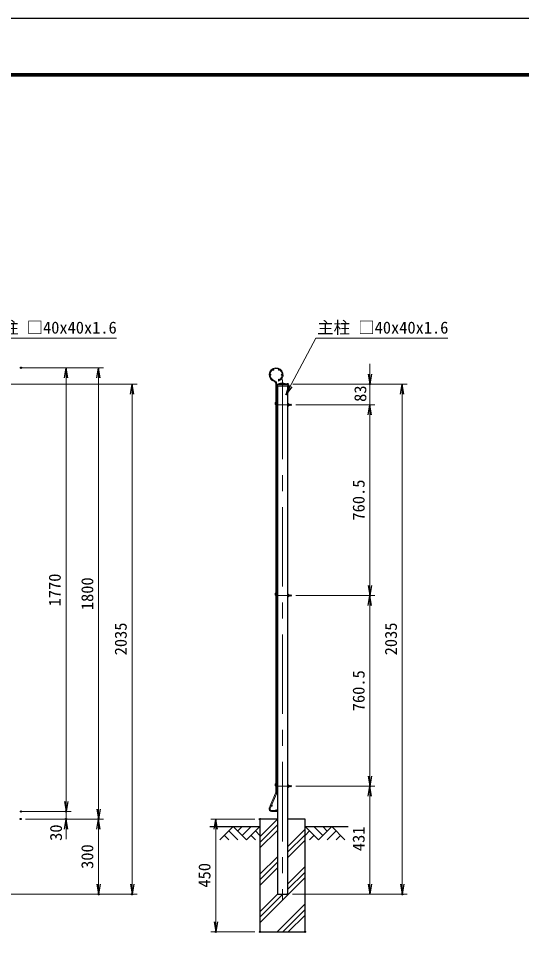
# Model space of a CAD drawing. Units: millimetres, scale not verified. Extents: x -4200 to 4200, y -2970 to 2970.
# Drawn here: x -736 to 1275, y -685 to 2970 of the extents above; entities that cross this region are included whole.
import ezdxf
from ezdxf.enums import TextEntityAlignment as Align

# ---------------------------------------------------------------- set-up
doc = ezdxf.new("R2010")
doc.units = ezdxf.units.MM
doc.header["$LTSCALE"] = 10
doc.header["$PDMODE"] = 32
doc.header["$PDSIZE"] = 5
doc.linetypes.add('USER1', pattern=[50.8, 31.75, -6.35, 6.35, -6.35])
for name, color, linetype, lineweight in [('0-1_D-STR-DIM', 7, 'Continuous', 13), ('0-2_D-STR3', 3, 'Continuous', 13), ('0-3_D-BMK', 2, 'USER1', 13), ('0-4_D-STR1', 1, 'Continuous', 25), ('0-5_D-STR2', 7, 'Continuous', 13), ('0-8_D-STR-TXT', 7, 'Continuous', 25), ('0-9_D-BGD', 7, 'Continuous', 25), ('0-A_D-STR4', 7, 'Continuous', 25), ('0-B_D-DCR-HCH', 7, 'Continuous', 13), ('0-C_D-TTL', 7, 'Continuous', 25)]:
    doc.layers.add(name, color=color, linetype=linetype, lineweight=lineweight)
doc.layers.add('0-6_0', color=7, linetype='Continuous')
doc.layers.add('0-7_Defpoints', color=7, linetype='Continuous')
doc.styles.add('ＭＳ ゴシック', font='')
doc.styles.get('ＭＳ ゴシック').set_extended_font_data('MS Gothic')

# ---------------------------------------------------------------- blocks, each defined once
blk = doc.blocks.new('_Open')
at = {"layer": '0-6_0'}
blk.add_line((-10, 1.667), (0, 0), dxfattribs=at)
blk.add_lwpolyline([(-10, -1.667), (0, 0), (-10, 0)], dxfattribs=at)

msp = doc.modelspace()

# ---------------------------------------------------------------- linework, layer by layer
at = {"layer": '0-1_D-STR-DIM'}
for p, q in [((-724.99, 1576.38), (-524.99, 1576.38)), ((-704.99, 1576.38), (-394.99, 1576.38)), ((668.56, 1551.38), (668.56, 1591.38)), ((-544.99, 1536.38), (-544.99, -153.62)), ((-414.99, 1536.38), (-414.99, -183.62)), ((-959.45, 1511.38), (-261.49, 1511.38)), ((360.37, 1511.38), (688.56, 1511.38)), ((360.37, 1511.38), (817.56, 1511.38)), ((668.56, 1428.38), (668.56, 1511.38)), ((-281.49, 1471.38), (-281.49, -483.62)), ((797.56, 1471.38), (797.56, -483.62)), ((372.7, 1428.38), (688.56, 1428.38)), ((372.7, 1428.38), (688.56, 1428.38)), ((668.56, 1388.38), (668.56, 1348.38)), ((668.56, 1388.38), (668.56, 707.88)), ((372.7, 667.88), (688.56, 667.88)), ((372.7, 667.88), (688.56, 667.88)), ((668.56, 627.88), (668.56, -52.62)), ((372.7, -92.62), (688.56, -92.62)), ((372.7, -92.62), (688.56, -92.62)), ((-544.99, -153.62), (-544.99, -113.62)), ((668.56, -483.62), (668.56, -132.62)), ((-724.99, -193.62), (-524.99, -193.62)), ((-704.99, -193.62), (-524.99, -193.62)), ((-544.99, -193.62), (-544.99, -223.62)), ((-706.26, -223.62), (-524.99, -223.62)), ((-706.26, -223.62), (-394.99, -223.62)), ((-706.26, -223.62), (-394.99, -223.62)), ((209.37, -223.62), (32.97, -223.62)), ((-544.99, -263.62), (-544.99, -303.62)), ((-414.99, -263.62), (-414.99, -483.62)), ((52.97, -263.62), (52.97, -633.62)), ((-960.45, -523.62), (-394.99, -523.62)), ((-960.45, -523.62), (-261.49, -523.62)), ((359.37, -523.62), (688.56, -523.62)), ((359.37, -523.62), (817.56, -523.62)), ((209.37, -673.62), (32.97, -673.62))]:
    msp.add_line(p, q, dxfattribs=at)
at = {"layer": '0-2_D-STR3'}
for p, q in [((291.74, 1438.27), (292.17, 1438.84)), ((298.87, 1439.09), (295.77, 1441.43)), ((295.89, 1435.14), (298.87, 1439.09)), ((297.97, 1430.98), (299.37, 1430.98)), ((297.97, 1425.78), (299.37, 1425.78)), ((343.5, 1433.9), (339.37, 1433.9)), ((339.37, 1433.9), (339.37, 1422.85)), ((343.5, 1431.14), (339.37, 1431.14)), ((343.5, 1425.61), (339.37, 1425.61)), ((344, 1432.53), (344, 1424.04)), ((344, 1425.78), (348.01, 1425.78)), ((343.5, 1422.85), (339.37, 1422.85)), ((291.74, 677.77), (292.17, 678.34)), ((298.87, 678.59), (295.77, 680.93)), ((295.89, 674.64), (298.87, 678.59)), ((297.97, 670.48), (299.37, 670.48)), ((297.97, 665.28), (299.37, 665.28)), ((343.5, 673.4), (339.37, 673.4)), ((339.37, 673.4), (339.37, 662.35)), ((343.5, 670.64), (339.37, 670.64)), ((343.5, 665.11), (339.37, 665.11)), ((343.5, 662.35), (339.37, 662.35)), ((344, 672.03), (344, 663.54)), ((344, 665.28), (348.01, 665.28)), ((291.74, -82.73), (292.17, -82.16)), ((298.87, -81.91), (295.77, -79.57)), ((295.89, -85.86), (298.87, -81.91)), ((297.97, -90.02), (299.37, -90.02)), ((297.97, -95.22), (299.37, -95.22)), ((339.37, -87.1), (339.37, -98.15)), ((343.5, -87.1), (339.37, -87.1)), ((343.5, -89.86), (339.37, -89.86)), ((343.5, -95.39), (339.37, -95.39)), ((343.5, -98.15), (339.37, -98.15)), ((344, -88.47), (344, -96.96)), ((344, -95.22), (348.01, -95.22))]:
    msp.add_line(p, q, dxfattribs=at)
for points in [[(344, 1430.98), (348.01, 1430.98), (348.01, 1425.78)], [(344, 670.48), (348.01, 670.48), (348.01, 665.28)], [(344, -90.02), (348.01, -90.02), (348.01, -95.22)]]:
    msp.add_lwpolyline(points, dxfattribs=at)
for centre, radius, start, end in [((297.97, 1433.58), 7.8, 143, 221.96156), ((297.97, 1433.58), 2.6, 143, 147.797), ((297.97, 1433.58), 2.6, 212.203, 270), ((297.97, 1433.58), 7.8, 253.6171, 270), ((339.34, 1425.59), 0.031, 40.87793, 319.12207), ((336.12, 1428.38), 7.88, 339.48158, 20.51842), ((341.88, 1424.23), 2.13, 319.53759, 40.46241), ((341.85, 1432.52), 2.16, 320.19668, 39.80332), ((344.97, 1428.38), 4, 319.4584, 40.5416), ((297.97, 673.08), 7.8, 143, 221.96156), ((297.97, 673.08), 2.6, 143, 147.797), ((297.97, 673.08), 2.6, 212.203, 270), ((297.97, 673.08), 7.8, 253.6171, 270), ((339.34, 665.09), 0.031, 40.87793, 319.12207), ((336.12, 667.88), 7.88, 339.48158, 20.51842), ((341.88, 663.73), 2.13, 319.53759, 40.46241), ((341.85, 672.02), 2.16, 320.19668, 39.80332), ((344.97, 667.88), 4, 319.4584, 40.5416), ((297.97, -87.42), 7.8, 143, 221.96156), ((297.97, -87.42), 2.6, 143, 147.797), ((297.97, -87.42), 2.6, 212.203, 270), ((297.97, -87.42), 7.8, 253.6171, 270), ((339.34, -95.41), 0.031, 40.87793, 319.12207), ((336.12, -92.62), 7.88, 339.48158, 20.51842), ((341.88, -96.77), 2.13, 319.53759, 40.46241), ((341.85, -88.48), 2.16, 320.19668, 39.80332), ((344.97, -92.62), 4, 319.4584, 40.5416)]:
    msp.add_arc(centre, radius, start, end, dxfattribs=at)
at = {"layer": '0-3_D-BMK'}
for p, q in [((319.37, 1528.88), (319.37, -545.38)), ((299.37, 1428.38), (352.7, 1428.38)), ((299.37, 667.88), (352.7, 667.88)), ((299.37, -92.62), (352.7, -92.62))]:
    msp.add_line(p, q, dxfattribs=at)
at = {"layer": '0-4_D-STR1'}
for p, q in [((298.37, 1511.38), (313.37, 1515.38)), ((298.37, 1511.38), (340.37, 1511.38)), ((298.37, 1511.38), (298.37, 1504.38)), ((298.37, 1504.38), (340.37, 1504.38)), ((299.37, 1504.38), (299.37, -523.62)), ((313.37, 1515.38), (325.37, 1515.38)), ((325.37, 1515.38), (340.37, 1511.38)), ((339.37, 1504.38), (339.37, -523.62)), ((340.37, 1511.38), (340.37, 1504.38)), ((299.37, -523.62), (339.37, -523.62))]:
    msp.add_line(p, q, dxfattribs=at)
at = {"layer": '0-5_D-STR2'}
for p, q in [((292.17, -118.57), (292.17, 1514.97)), ((295.77, -118.57), (295.77, 1514.97)), ((302.81, 1525.63), (304.11, 1522.28)), ((266.76, -179.72), (291.66, -121.07)), ((270.08, -181.12), (294.97, -122.47)), ((297.77, -190.02), (275.97, -190.02)), ((297.77, -193.62), (275.97, -193.62)), ((297.77, -190.02), (297.77, -193.62))]:
    msp.add_line(p, q, dxfattribs=at)
for centre in [(271.37, 1548.38), (282.67, 1567.95), (305.27, 1567.95), (316.57, 1548.38), (305.27, 1528.8), (297.57, 1432.38), (297.57, 1286.38), (297.57, 1140.38), (297.57, 994.38), (297.57, 848.38), (297.57, 702.38), (297.57, 671.88), (297.57, 642.08), (297.57, 496.08), (297.57, 350.08), (297.57, 204.08), (297.57, 58.08), (297.57, -88.62), (276.5, -170.6), (294.27, -188.22)]:
    msp.add_circle(centre, 1.8, dxfattribs=at)
for centre, radius, start, end in [((293.97, 1548.38), 28, 291.25, 256.20952), ((293.97, 1548.38), 24.4, 291.25, 256.20952), ((285.77, 1514.97), 6.4, 0, 76.20952), ((285.77, 1514.97), 10, 0, 76.20952), ((285.77, -118.57), 6.4, 337, 0), ((285.77, -118.57), 10, 337, 0), ((275.97, -183.62), 10, 157, 270), ((275.97, -183.62), 6.4, 157, 270)]:
    msp.add_arc(centre, radius, start, end, dxfattribs=at)
at = {"layer": '0-7_Defpoints'}
for p in [(-724.99, 1576.38), (340.37, 1511.38), (668.56, 1511.38), (352.7, 1428.38), (352.7, 667.88), (668.56, 667.88), (352.7, -92.62), (668.56, -92.62), (-724.99, -193.62), (-544.99, -193.62), (-726.26, -223.62), (-544.99, -223.62), (-414.99, -223.62), (229.37, -223.62), (-414.99, -523.62), (-281.49, -523.62), (339.37, -523.62), (797.56, -523.62), (52.97, -673.62), (229.37, -673.62), (229.37, -673.62), (409.37, -673.62)]:
    msp.add_point(p, dxfattribs=at)
at = {"layer": '0-8_D-STR-TXT', "lineweight": 13}
for points in [[(-344.06, 1693.89), (-871.3, 1693.89), (-991.09, 1470.25)], [(980.33, 1693.89), (453.09, 1693.89), (333.3, 1470.25)]]:
    msp.add_lwpolyline(points, dxfattribs=at)
at = {"layer": '0-9_D-BGD'}
for p, q in [((29.37, -253.62), (229.37, -253.62)), ((409.37, -253.62), (581.9, -253.62))]:
    msp.add_line(p, q, dxfattribs=at)
at = {"layer": '0-A_D-STR4'}
msp.add_lwpolyline([(299.37, -223.62), (229.37, -223.62), (229.37, -673.62), (409.37, -673.62), (409.37, -223.62), (339.37, -223.62)], dxfattribs=at)
at = {"layer": '0-B_D-DCR-HCH'}
for p, q in [((122.94, -253.62), (69.73, -306.84)), ((122.94, -253.62), (176.15, -306.84)), ((140.68, -271.36), (158.42, -253.62)), ((158.42, -289.1), (193.89, -253.62)), ((176.15, -306.84), (229.37, -253.62)), ((229.37, -294.83), (299.37, -224.83)), ((229.37, -316.93), (299.37, -246.93)), ((462.58, -306.84), (409.37, -253.62)), ((480.32, -289.1), (444.84, -253.62)), ((515.79, -253.62), (462.58, -306.84)), ((498.15, -271.45), (480.32, -253.62)), ((515.79, -253.62), (569, -306.84)), ((87.47, -289.1), (105.29, -306.84)), ((105.21, -271.36), (140.84, -306.84)), ((193.89, -289.1), (211.71, -306.84)), ((211.63, -271.36), (229.37, -289.02)), ((229.37, -339.02), (299.37, -269.02)), ((339.37, -334.03), (409.37, -264.03)), ((339.37, -356.13), (409.37, -286.13)), ((427.1, -271.36), (409.37, -289.02)), ((444.84, -289.1), (427.02, -306.84)), ((533.53, -271.36), (497.89, -306.84)), ((551.27, -289.1), (533.45, -306.84)), ((339.37, -378.22), (409.37, -308.22)), ((229.37, -444.03), (299.37, -374.03)), ((229.37, -466.13), (299.37, -396.13)), ((229.37, -488.22), (299.37, -418.22)), ((339.37, -483.23), (409.37, -413.23)), ((339.37, -505.33), (409.37, -435.33)), ((229.37, -637.42), (409.37, -457.42)), ((229.37, -593.23), (299.37, -523.23)), ((229.37, -615.33), (321.07, -523.62)), ((298.17, -673.62), (409.37, -562.43)), ((320.27, -673.62), (409.37, -584.53)), ((342.37, -673.62), (409.37, -606.62))]:
    msp.add_line(p, q, dxfattribs=at)
at = {"layer": '0-C_D-TTL', "color": 2}
msp.add_lwpolyline([(-4200, 2970), (4200, 2970), (4200, -2970), (-4200, -2970)], close=True, dxfattribs=at)
at = {"layer": '0-C_D-TTL'}
for points in [[(-3930, 2750), (3930, 2750), (3930, -2750), (-3930, -2750)], [(-3927.5, 2747.5), (3927.5, 2747.5), (3927.5, -2747.5), (-3927.5, -2747.5)], [(-3925, 2745), (3925, 2745), (3925, -2745), (-3925, -2745)], [(-3922.5, 2742.5), (3922.5, 2742.5), (3922.5, -2742.5), (-3922.5, -2742.5)], [(-3920, 2740), (3920, 2740), (3920, -2740), (-3920, -2740)]]:
    msp.add_lwpolyline(points, close=True, dxfattribs=at)

# ---------------------------------------------------------------- block references
at = {"layer": '0-1_D-STR-DIM', "xscale": 4, "yscale": 4}
for p, rotation in [((-544.99, 1576.38), 90), ((-414.99, 1576.38), 90), ((668.56, 1511.38), 270), ((-281.49, 1511.38), 90), ((797.56, 1511.38), 90), ((668.56, 1428.38), 90), ((668.56, 1428.38), 90), ((668.56, 667.88), 270), ((668.56, 667.88), 90), ((668.56, -92.62), 270), ((668.56, -92.62), 90), ((-544.99, -193.62), 270), ((-544.99, -193.62), 270), ((-414.99, -223.62), 270), ((-544.99, -223.62), 90), ((-414.99, -223.62), 90), ((52.97, -223.62), 90), ((-414.99, -523.62), 270), ((-281.49, -523.62), 270), ((668.56, -523.62), 270), ((797.56, -523.62), 270), ((52.97, -673.62), 270)]:
    msp.add_blockref('_Open', p, dxfattribs=dict(at, rotation=rotation))
at = {"layer": '0-8_D-STR-TXT', "xscale": 4, "yscale": 4, "rotation": 241.82519}
msp.add_blockref('_Open', (332.36, 1468.48), dxfattribs=at)

# ---------------------------------------------------------------- texts
at = {"layer": '0-1_D-STR-DIM', "style": 'ＭＳ ゴシック'}
for s, p in [('83', (668.56, 1440.32)), ('760.5', (661.81, 966.78)), ('1770', (-551.74, 624.48)), ('1800', (-421.74, 609.48)), ('2035', (-288.24, 429.28)), ('2035', (790.81, 429.28)), ('760.5', (661.81, 206.28)), ('30', (-546.86, -310.71)), ('431', (661.81, -351.55)), ('300', (-421.74, -422.5)), ('450', (46.23, -497.12))]:
    msp.add_text(s, height=48.09, rotation=90, dxfattribs=at).set_placement(p, align=Align.BOTTOM_LEFT)
at = {"layer": '0-8_D-STR-TXT', "style": 'ＭＳ ゴシック'}
for p in [(-866.45, 1698.15), (457.94, 1698.15)]:
    msp.add_text('主柱 □40x40x1.6', height=48.09, dxfattribs=at).set_placement(p, align=Align.BOTTOM_LEFT)

doc.saveas('drawing.dxf')
